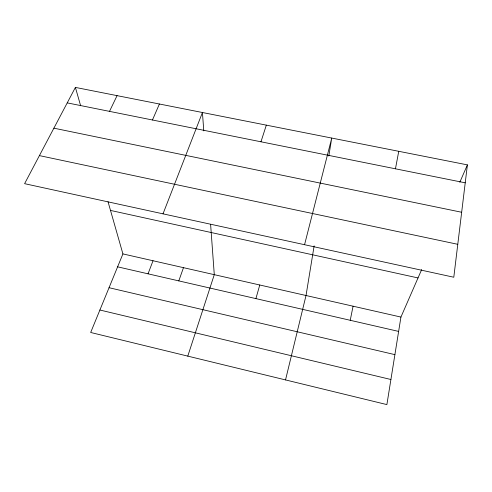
<?xml version="1.0" encoding="UTF-8"?>
<svg xmlns="http://www.w3.org/2000/svg" width="492" height="492" viewBox="0 0 492 492"><rect width="100%" height="100%" fill="white"/><g stroke="black" fill="none" stroke-linecap="round" stroke-linejoin="round"><path stroke-width="0.74" d="M467.4 164.875L453.796 277.236L24.6 183.67L75.399 87.404L467.4 164.875L459.805 182.268M421.675 269.573L400.931 317.069L386.884 404.596L90.676 332.481L122.914 253.909L108.025 201.732M314.136 245.877L306.024 295.507L285.526 379.916M328.816 155.989L331.743 138.067L304.56 244.702M395.457 168.811L398.748 151.308M350.23 320.292L353.072 306.196M255.901 298.613L259.77 284.997M260.963 141.794L266.326 125.134M187.79 356.122L214.284 274.665L210.607 224.327M178.805 280.895L183.485 267.666M148.037 273.823L153.03 260.748M163.012 213.842L202.433 112.514L203.78 130.872M152.452 119.999L159.414 104.009M109.501 111.37L117.071 95.645M67.232 102.877L465.229 182.821M53.886 128.172L461.662 212.261M39.409 155.607L457.781 244.309M110.509 210.422L418.028 277.931M122.914 253.909L400.931 317.069M117.613 266.83L398.631 331.417M109.052 287.709L394.904 354.64M99.894 310.015L390.912 379.504M75.399 87.404L80.633 105.749"/></g></svg>
